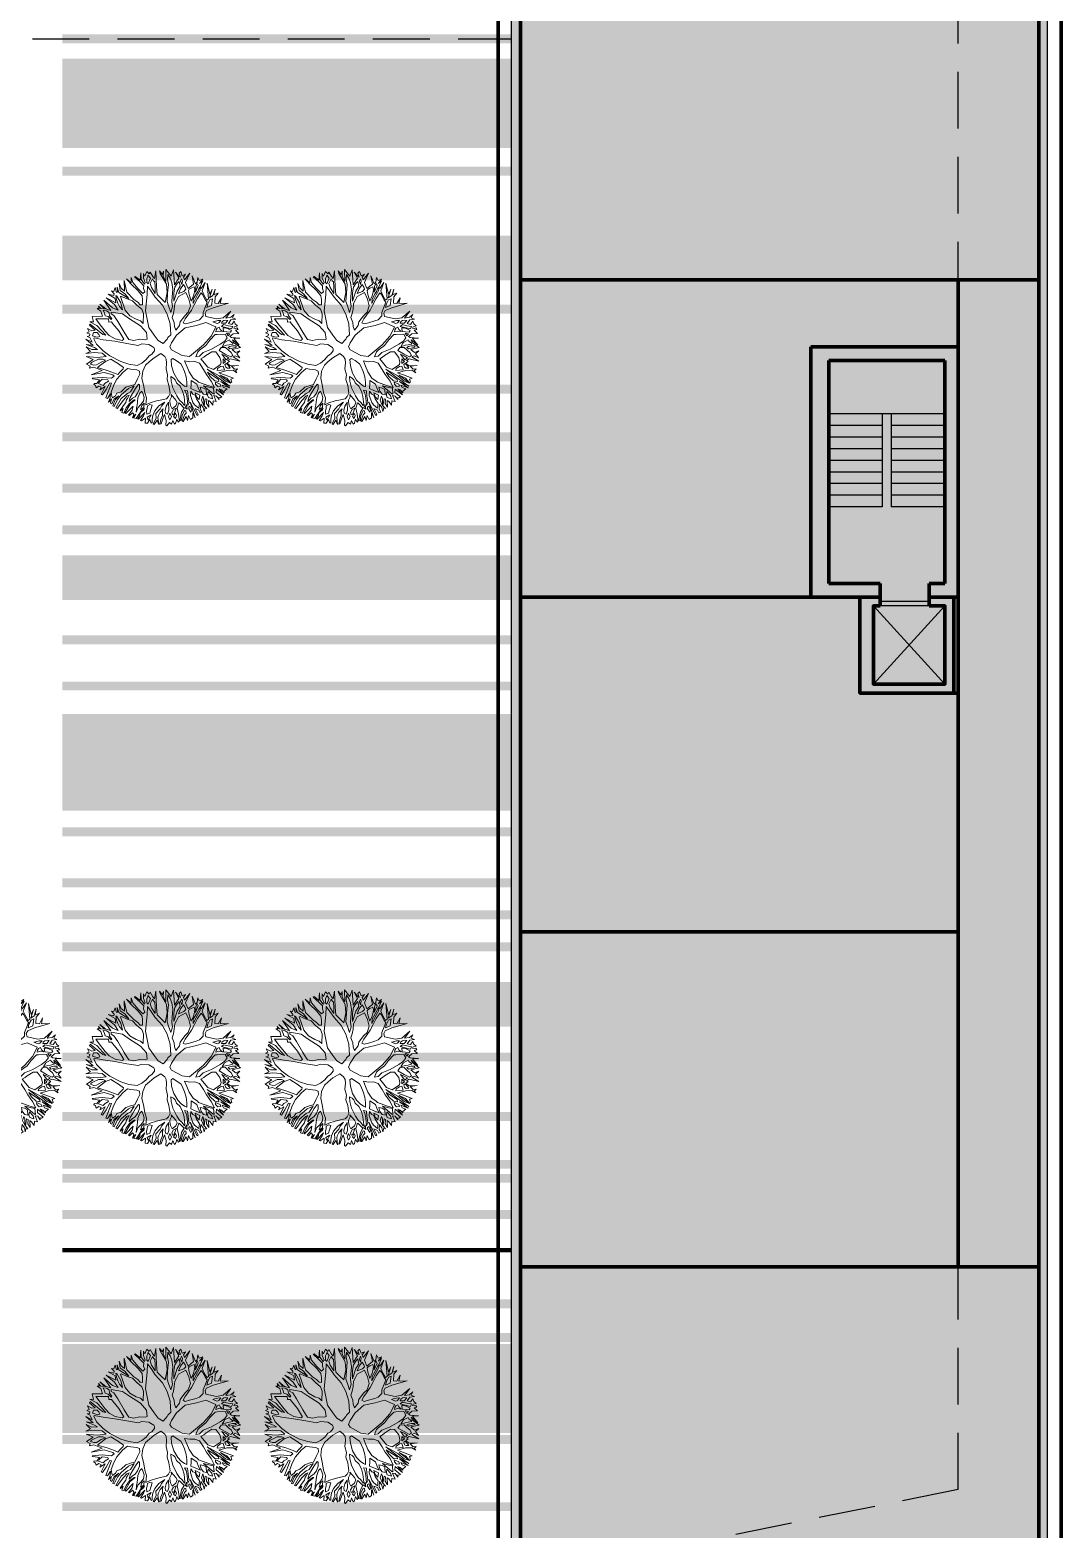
# Model space of a CAD drawing. Header units: metres. Extents: x -664657 to -643449, y -1076720 to -1062383.
# Drawn here: x -643524.71 to -643501.64, y -1071362.6 to -1071329.03 of the extents above; entities that cross this region are included whole.
import ezdxf

# ---------------------------------------------------------------- set-up
doc = ezdxf.new("R2010")
doc.units = ezdxf.units.M
doc.header["$LTSCALE"] = 0.1
doc.linetypes.add('DASHED', pattern=[19.05, 12.7, -6.35])
doc.layers.get('0').update_dxf_attribs({"color": 8, "lineweight": 9})
doc.layers.add('AA_THER_silná', color=1, linetype='Continuous', lineweight=70)
doc.layers.add('AA_THER_STAFAZ', color=252, linetype='Continuous', lineweight=0)
for name, color, linetype in [('AA_THER_slabá', 4, 'Continuous'), ('AA_THER_srafy', 52, 'Continuous'), ('AA_THER_ZELEŇ', 53, 'Continuous'), ('AA_THER_čárkovaná', 5, 'DASHED')]:
    doc.layers.add(name, color=color, linetype=linetype)

# ---------------------------------------------------------------- blocks, each defined once
blk = doc.blocks.new('A$C0C461CEA')
for p, q in [((-0.108, 0.579), (-0.136, 0.688)), ((-0.136, 0.688), (-0.031, 0.479)), ((-0.062, 0.681), (-0.084, 0.71)), ((-0.084, 0.71), (-0.025, 0.681)), ((0.086, 0.573), (-0.062, 0.681)), ((-0.025, 0.681), (-0.029, 0.73)), ((-0.029, 0.73), (-0.001, 0.656)), ((0.063, 0.606), (-0.009, 0.765)), ((-0.009, 0.765), (0.101, 0.706)), ((-0.001, 0.656), (0.063, 0.606)), ((0.049, 0.709), (0.1, 0.674)), ((0.071, 0.64), (0.049, 0.709)), ((0.101, 0.706), (0.094, 0.804)), ((0.094, 0.804), (0.195, 0.61)), ((0.1, 0.674), (0.148, 0.626)), ((0.214, 0.725), (0.134, 0.788)), ((0.134, 0.788), (0.212, 0.751)), ((0.191, 0.795), (0.205, 0.826)), ((0.231, 0.749), (0.191, 0.795)), ((0.195, 0.61), (0.214, 0.725)), ((0.205, 0.826), (0.247, 0.779)), ((0.212, 0.751), (0.231, 0.749)), ((0.226, 0.644), (0.236, 0.684)), ((0.236, 0.684), (0.278, 0.625)), ((0.247, 0.779), (0.283, 0.818)), ((0.256, 0.734), (0.28, 0.713)), ((0.257, 0.695), (0.256, 0.734)), ((0.272, 0.676), (0.257, 0.695)), ((0.291, 0.657), (0.272, 0.676)), ((0.283, 0.818), (0.273, 0.766)), ((0.273, 0.766), (0.303, 0.735)), ((0.28, 0.713), (0.29, 0.678)), ((0.29, 0.678), (0.291, 0.657)), ((0.298, 0.594), (0.316, 0.668)), ((0.303, 0.735), (0.335, 0.855)), ((0.316, 0.668), (0.354, 0.641)), ((0.335, 0.855), (0.332, 0.706)), ((0.332, 0.706), (0.398, 0.641)), ((0.448, 0.732), (0.381, 0.832)), ((0.381, 0.832), (0.473, 0.745)), ((0.398, 0.641), (0.448, 0.732)), ((0.438, 0.663), (0.419, 0.639)), ((0.471, 0.697), (0.438, 0.663)), ((0.483, 0.777), (0.463, 0.845)), ((0.463, 0.845), (0.503, 0.812)), ((0.482, 0.682), (0.471, 0.697)), ((0.473, 0.745), (0.483, 0.777)), ((0.492, 0.669), (0.482, 0.682)), ((0.49, 0.711), (0.491, 0.762)), ((0.505, 0.682), (0.49, 0.711)), ((0.491, 0.762), (0.519, 0.739)), ((0.503, 0.634), (0.492, 0.669)), ((0.503, 0.812), (0.541, 0.849)), ((0.518, 0.634), (0.505, 0.682)), ((0.519, 0.739), (0.518, 0.634)), ((0.541, 0.849), (0.523, 0.775)), ((0.523, 0.775), (0.552, 0.829)), ((0.539, 0.622), (0.547, 0.66)), ((0.544, 0.723), (0.568, 0.689)), ((0.547, 0.66), (0.544, 0.723)), ((0.552, 0.829), (0.55, 0.733)), ((0.55, 0.733), (0.572, 0.716)), ((0.568, 0.689), (0.562, 0.609)), ((0.572, 0.716), (0.592, 0.82)), ((0.6, 0.66), (0.581, 0.563)), ((0.592, 0.82), (0.599, 0.69)), ((0.599, 0.69), (0.656, 0.641)), ((0.629, 0.644), (0.6, 0.66)), ((0.732, 0.619), (0.623, 0.824)), ((0.623, 0.824), (0.721, 0.691)), ((0.721, 0.691), (0.725, 0.772)), ((0.725, 0.772), (0.739, 0.638)), ((0.739, 0.638), (0.773, 0.691)), ((0.773, 0.691), (0.762, 0.79)), ((0.762, 0.79), (0.78, 0.708)), ((0.78, 0.708), (0.782, 0.71)), ((0.782, 0.71), (0.826, 0.755)), ((0.826, 0.755), (0.807, 0.687)), ((0.807, 0.687), (0.84, 0.599)), ((1.024, 0.679), (0.847, 0.53)), ((0.888, 0.613), (0.897, 0.711)), ((0.897, 0.711), (0.915, 0.627)), ((0.915, 0.627), (1.024, 0.679)), ((-0.394, 0.388), (-0.424, 0.459)), ((-0.424, 0.459), (-0.372, 0.399)), ((-0.386, 0.487), (-0.377, 0.497)), ((-0.28, 0.452), (-0.386, 0.487)), ((-0.377, 0.497), (-0.291, 0.473)), ((-0.291, 0.473), (-0.326, 0.577)), ((-0.326, 0.577), (-0.279, 0.488)), ((-0.256, 0.522), (-0.284, 0.582)), ((-0.284, 0.582), (-0.25, 0.553)), ((-0.209, 0.421), (-0.28, 0.452)), ((-0.279, 0.488), (-0.209, 0.448)), ((-0.207, 0.472), (-0.256, 0.522)), ((-0.25, 0.553), (-0.251, 0.627)), ((-0.251, 0.627), (-0.205, 0.61)), ((-0.215, 0.587), (-0.164, 0.562)), ((-0.208, 0.57), (-0.215, 0.587)), ((-0.212, 0.536), (-0.208, 0.57)), ((-0.186, 0.48), (-0.212, 0.536)), ((-0.209, 0.448), (-0.207, 0.472)), ((-0.205, 0.61), (-0.205, 0.641)), ((-0.205, 0.641), (-0.143, 0.596)), ((-0.163, 0.47), (-0.186, 0.48)), ((-0.164, 0.562), (-0.163, 0.47)), ((-0.143, 0.596), (-0.108, 0.579)), ((-0.134, 0.562), (-0.138, 0.487)), ((-0.138, 0.487), (-0.095, 0.443)), ((-0.111, 0.544), (-0.134, 0.562)), ((-0.084, 0.536), (-0.111, 0.544)), ((-0.095, 0.443), (-0.013, 0.385)), ((-0.05, 0.471), (-0.084, 0.536)), ((-0.013, 0.385), (-0.05, 0.471)), ((-0.031, 0.479), (0.019, 0.379)), ((0.115, 0.58), (0.071, 0.64)), ((0.141, 0.467), (0.086, 0.573)), ((0.154, 0.458), (0.115, 0.58)), ((0.175, 0.322), (0.141, 0.467)), ((0.148, 0.626), (0.198, 0.54)), ((0.193, 0.345), (0.154, 0.458)), ((0.198, 0.54), (0.234, 0.438)), ((0.212, 0.581), (0.226, 0.644)), ((0.236, 0.499), (0.212, 0.581)), ((0.234, 0.438), (0.258, 0.367)), ((0.281, 0.388), (0.236, 0.499)), ((0.278, 0.625), (0.267, 0.543)), ((0.267, 0.543), (0.281, 0.388)), ((0.299, 0.519), (0.298, 0.594)), ((0.359, 0.578), (0.299, 0.519)), ((0.318, 0.477), (0.314, 0.414)), ((0.392, 0.572), (0.318, 0.477)), ((0.354, 0.641), (0.373, 0.618)), ((0.373, 0.618), (0.359, 0.578)), ((0.469, 0.501), (0.392, 0.572)), ((0.419, 0.639), (0.417, 0.618)), ((0.417, 0.618), (0.449, 0.568)), ((0.449, 0.568), (0.492, 0.518)), ((0.532, 0.422), (0.469, 0.501)), ((0.492, 0.518), (0.511, 0.491)), ((0.512, 0.575), (0.503, 0.634)), ((0.511, 0.491), (0.512, 0.575)), ((0.53, 0.531), (0.539, 0.622)), ((0.551, 0.471), (0.53, 0.531)), ((0.562, 0.609), (0.551, 0.471)), ((0.574, 0.456), (0.571, 0.374)), ((0.581, 0.563), (0.574, 0.456)), ((0.699, 0.587), (0.629, 0.644)), ((0.656, 0.641), (0.716, 0.594)), ((0.735, 0.569), (0.699, 0.587)), ((0.716, 0.594), (0.732, 0.619)), ((0.736, 0.502), (0.735, 0.569)), ((0.738, 0.409), (0.736, 0.502)), ((0.756, 0.617), (0.75, 0.55)), ((0.75, 0.55), (0.759, 0.494)), ((0.785, 0.647), (0.756, 0.617)), ((0.759, 0.494), (0.811, 0.549)), ((0.772, 0.454), (0.768, 0.41)), ((0.847, 0.53), (0.772, 0.454)), ((0.811, 0.549), (0.785, 0.647)), ((0.84, 0.599), (0.888, 0.613)), ((0.955, 0.401), (1.039, 0.454)), ((1.039, 0.454), (1.103, 0.589)), ((1.085, 0.438), (1.06, 0.421)), ((1.103, 0.589), (1.074, 0.465)), ((1.074, 0.465), (1.137, 0.506)), ((1.117, 0.447), (1.085, 0.438)), ((1.102, 0.394), (1.117, 0.447)), ((1.137, 0.506), (1.166, 0.562)), ((1.154, 0.472), (1.142, 0.409)), ((1.213, 0.508), (1.154, 0.472)), ((1.166, 0.562), (1.164, 0.508)), ((1.164, 0.508), (1.213, 0.508)), ((1.193, 0.416), (1.206, 0.47)), ((1.206, 0.47), (1.232, 0.441)), ((1.232, 0.441), (1.276, 0.429)), ((-0.577, 0.172), (-0.583, 0.229)), ((-0.583, 0.229), (-0.536, 0.174)), ((-0.526, 0.187), (-0.556, 0.247)), ((-0.556, 0.247), (-0.505, 0.187)), ((-0.495, 0.221), (-0.55, 0.309)), ((-0.55, 0.309), (-0.495, 0.256)), ((-0.436, 0.238), (-0.503, 0.376)), ((-0.503, 0.376), (-0.397, 0.235)), ((-0.495, 0.256), (-0.436, 0.238)), ((-0.415, 0.205), (-0.495, 0.221)), ((-0.394, 0.371), (-0.482, 0.412)), ((-0.482, 0.412), (-0.394, 0.388)), ((-0.397, 0.235), (-0.263, 0.181)), ((-0.256, 0.32), (-0.394, 0.371)), ((-0.372, 0.399), (-0.265, 0.347)), ((-0.265, 0.347), (-0.176, 0.312)), ((-0.174, 0.275), (-0.256, 0.32)), ((-0.194, 0.381), (-0.209, 0.421)), ((-0.162, 0.346), (-0.194, 0.381)), ((-0.176, 0.312), (-0.162, 0.346)), ((-0.142, 0.224), (-0.174, 0.275)), ((-0.157, 0.436), (-0.114, 0.321)), ((-0.081, 0.391), (-0.157, 0.436)), ((-0.114, 0.159), (-0.142, 0.224)), ((-0.114, 0.321), (-0.04, 0.095)), ((0.012, 0.333), (-0.081, 0.391)), ((0.154, 0.269), (0.012, 0.333)), ((0.019, 0.379), (0.096, 0.349)), ((0.096, 0.349), (0.175, 0.322)), ((0.266, 0.178), (0.154, 0.269)), ((0.24, 0.295), (0.193, 0.345)), ((0.308, 0.222), (0.24, 0.295)), ((0.258, 0.367), (0.296, 0.309)), ((0.296, 0.309), (0.308, 0.222)), ((0.314, 0.414), (0.309, 0.363)), ((0.309, 0.363), (0.334, 0.286)), ((0.334, 0.286), (0.348, 0.221)), ((0.348, 0.221), (0.354, 0.16)), ((0.485, 0.148), (0.513, 0.258)), ((0.513, 0.258), (0.54, 0.324)), ((0.54, 0.324), (0.532, 0.422)), ((0.551, 0.283), (0.534, 0.218)), ((0.571, 0.374), (0.551, 0.283)), ((0.619, 0.192), (0.694, 0.255)), ((0.694, 0.255), (0.731, 0.289)), ((0.834, 0.289), (0.726, 0.197)), ((0.731, 0.289), (0.76, 0.363)), ((0.76, 0.363), (0.738, 0.409)), ((0.768, 0.41), (0.8, 0.37)), ((0.8, 0.37), (0.955, 0.401)), ((0.992, 0.29), (0.834, 0.289)), ((0.943, 0.354), (0.922, 0.336)), ((0.922, 0.336), (0.992, 0.342)), ((0.983, 0.384), (0.943, 0.354)), ((1.022, 0.404), (0.983, 0.384)), ((0.985, 0.138), (0.99, 0.219)), ((0.99, 0.219), (0.992, 0.29)), ((0.992, 0.342), (1.008, 0.359)), ((1.008, 0.359), (1.022, 0.404)), ((1.019, 0.28), (1.014, 0.25)), ((1.014, 0.25), (1.022, 0.223)), ((1.04, 0.305), (1.019, 0.28)), ((1.022, 0.223), (1.057, 0.251)), ((1.065, 0.28), (1.04, 0.305)), ((1.06, 0.421), (1.046, 0.396)), ((1.046, 0.396), (1.046, 0.37)), ((1.046, 0.37), (1.102, 0.394)), ((1.161, 0.247), (1.054, 0.196)), ((1.057, 0.251), (1.11, 0.266)), ((1.084, 0.364), (1.065, 0.329)), ((1.065, 0.329), (1.216, 0.353)), ((1.11, 0.266), (1.065, 0.28)), ((1.151, 0.377), (1.084, 0.364)), ((1.115, 0.327), (1.094, 0.318)), ((1.094, 0.318), (1.123, 0.272)), ((1.157, 0.334), (1.115, 0.327)), ((1.123, 0.272), (1.221, 0.303)), ((1.142, 0.409), (1.193, 0.416)), ((1.216, 0.393), (1.151, 0.377)), ((1.223, 0.332), (1.157, 0.334)), ((1.207, 0.21), (1.161, 0.247)), ((1.221, 0.277), (1.173, 0.268)), ((1.173, 0.268), (1.209, 0.239)), ((1.209, 0.239), (1.221, 0.277)), ((1.216, 0.353), (1.216, 0.393)), ((1.221, 0.303), (1.223, 0.332)), ((1.265, 0.299), (1.236, 0.242)), ((1.236, 0.242), (1.263, 0.236)), ((1.276, 0.429), (1.239, 0.399)), ((1.239, 0.399), (1.239, 0.378)), ((1.239, 0.378), (1.266, 0.383)), ((1.263, 0.236), (1.379, 0.275)), ((1.336, 0.335), (1.265, 0.299)), ((1.266, 0.383), (1.281, 0.398)), ((1.308, 0.383), (1.275, 0.358)), ((1.275, 0.358), (1.336, 0.335)), ((1.281, 0.398), (1.308, 0.383)), ((1.379, 0.275), (1.301, 0.236)), ((1.301, 0.236), (1.411, 0.18)), ((-0.493, -0.002), (-0.644, 0.041)), ((-0.644, 0.041), (-0.485, 0.03)), ((-0.635, 0.101), (-0.551, 0.117)), ((-0.519, 0.086), (-0.635, 0.101)), ((-0.612, 0.165), (-0.577, 0.172)), ((-0.557, 0.142), (-0.612, 0.165)), ((-0.551, 0.117), (-0.557, 0.142)), ((-0.536, 0.174), (-0.526, 0.187)), ((-0.509, 0.126), (-0.526, 0.126)), ((-0.526, 0.126), (-0.492, 0.08)), ((-0.485, 0.03), (-0.519, 0.086)), ((-0.416, 0.057), (-0.509, 0.126)), ((-0.505, 0.187), (-0.335, 0.163)), ((-0.492, 0.08), (-0.453, 0.038)), ((-0.444, 0.15), (-0.46, 0.141)), ((-0.46, 0.141), (-0.318, -0.013)), ((-0.453, 0.038), (-0.411, 0.003)), ((-0.353, 0.149), (-0.444, 0.15)), ((-0.354, -0.026), (-0.416, 0.057)), ((-0.335, 0.163), (-0.415, 0.205)), ((-0.411, 0.003), (-0.354, -0.026)), ((-0.273, 0.155), (-0.353, 0.149)), ((-0.191, 0.121), (-0.273, 0.155)), ((-0.263, 0.181), (-0.194, 0.167)), ((-0.194, 0.167), (-0.145, 0.146)), ((-0.099, 0.096), (-0.191, 0.121)), ((-0.145, 0.146), (-0.114, 0.159)), ((-0.05, 0.048), (-0.099, 0.096)), ((0, -0.086), (-0.05, 0.048)), ((-0.04, 0.095), (0.101, -0.11)), ((0.364, 0.065), (0.266, 0.178)), ((0.354, 0.16), (0.409, 0.103)), ((0.435, -0.079), (0.364, 0.065)), ((0.409, 0.103), (0.439, 0.053)), ((0.439, 0.053), (0.476, 0.01)), ((0.476, 0.01), (0.498, 0.096)), ((0.498, 0.096), (0.485, 0.148)), ((0.588, 0.099), (0.514, -0.053)), ((0.534, 0.218), (0.533, 0.155)), ((0.533, 0.155), (0.567, 0.153)), ((0.567, 0.153), (0.619, 0.192)), ((0.726, 0.197), (0.588, 0.099)), ((0.934, -0.024), (0.985, 0.138)), ((0.99, 0.078), (0.966, -0.017)), ((1.029, 0.181), (0.99, 0.078)), ((1.054, 0.196), (1.029, 0.181)), ((1.064, -0.035), (1.15, 0.081)), ((1.15, 0.081), (1.193, 0.151)), ((1.184, 0.044), (1.176, -0.007)), ((1.242, 0.072), (1.184, 0.044)), ((1.201, 0.118), (1.192, 0.06)), ((1.192, 0.06), (1.242, 0.105)), ((1.193, 0.151), (1.207, 0.21)), ((1.249, 0.194), (1.201, 0.132)), ((1.201, 0.132), (1.201, 0.118)), ((1.242, 0.105), (1.277, 0.128)), ((1.297, 0.051), (1.242, 0.072)), ((1.268, 0.179), (1.249, 0.194)), ((1.314, 0.169), (1.268, 0.179)), ((1.294, 0.108), (1.276, 0.086)), ((1.276, 0.086), (1.305, 0.077)), ((1.277, 0.128), (1.319, 0.158)), ((1.411, 0.18), (1.289, 0.213)), ((1.289, 0.213), (1.317, 0.184)), ((1.327, 0.131), (1.294, 0.108)), ((1.347, 0.037), (1.297, 0.051)), ((1.305, 0.077), (1.384, 0.138)), ((1.319, 0.158), (1.314, 0.169)), ((1.317, 0.184), (1.443, 0.155)), ((1.367, 0.149), (1.327, 0.131)), ((1.443, 0.155), (1.34, 0.081)), ((1.34, 0.081), (1.406, 0.061)), ((1.386, 0.006), (1.347, 0.037)), ((1.384, 0.138), (1.367, 0.149)), ((1.367, -0.026), (1.386, 0.006)), ((1.421, 0.016), (1.398, -0.011)), ((1.406, 0.061), (1.454, 0.109)), ((1.495, 0.013), (1.421, 0.016)), ((1.454, 0.109), (1.431, 0.05)), ((1.431, 0.05), (1.495, 0.013)), ((-0.701, -0.157), (-0.672, -0.144)), ((-0.634, -0.167), (-0.701, -0.157)), ((-0.672, -0.144), (-0.697, -0.115)), ((-0.697, -0.115), (-0.649, -0.134)), ((-0.599, -0.118), (-0.687, -0.081)), ((-0.687, -0.081), (-0.582, -0.108)), ((-0.508, -0.101), (-0.659, -0.004)), ((-0.659, -0.004), (-0.5, -0.057)), ((-0.649, -0.134), (-0.599, -0.118)), ((-0.583, -0.227), (-0.634, -0.167)), ((-0.561, -0.129), (-0.611, -0.142)), ((-0.611, -0.142), (-0.575, -0.175)), ((-0.582, -0.108), (-0.544, -0.105)), ((-0.575, -0.175), (-0.552, -0.204)), ((-0.519, -0.137), (-0.561, -0.129)), ((-0.552, -0.204), (-0.506, -0.197)), ((-0.544, -0.105), (-0.508, -0.101)), ((-0.491, -0.179), (-0.519, -0.137)), ((-0.506, -0.197), (-0.448, -0.22)), ((-0.5, -0.057), (-0.412, -0.054)), ((-0.412, -0.054), (-0.493, -0.002)), ((-0.33, -0.078), (-0.491, -0.12)), ((-0.491, -0.12), (-0.481, -0.145)), ((-0.444, -0.203), (-0.491, -0.179)), ((-0.481, -0.145), (-0.435, -0.149)), ((-0.448, -0.22), (-0.444, -0.203)), ((-0.435, -0.149), (-0.35, -0.207)), ((-0.35, -0.207), (-0.2, -0.314)), ((-0.208, -0.104), (-0.33, -0.078)), ((-0.318, -0.013), (-0.221, -0.06)), ((-0.221, -0.06), (-0.118, -0.072)), ((-0.023, -0.134), (-0.208, -0.104)), ((-0.118, -0.072), (-0.051, -0.067)), ((-0.051, -0.067), (0, -0.086)), ((0.101, -0.19), (-0.023, -0.134)), ((0.101, -0.11), (0.215, -0.18)), ((0.147, -0.271), (0.101, -0.19)), ((0.215, -0.18), (0.302, -0.23)), ((0.386, -0.241), (0.412, -0.157)), ((0.412, -0.132), (0.435, -0.079)), ((0.412, -0.157), (0.412, -0.132)), ((0.514, -0.053), (0.492, -0.182)), ((0.492, -0.182), (0.493, -0.246)), ((0.814, -0.262), (0.864, -0.159)), ((0.864, -0.159), (0.934, -0.024)), ((0.908, -0.119), (0.897, -0.15)), ((0.897, -0.15), (0.901, -0.228)), ((0.901, -0.228), (0.946, -0.198)), ((0.966, -0.017), (0.908, -0.119)), ((0.946, -0.198), (0.973, -0.127)), ((0.973, -0.127), (1.064, -0.035)), ((1.009, -0.187), (0.98, -0.225)), ((1.026, -0.151), (1.009, -0.187)), ((1.084, -0.067), (1.026, -0.151)), ((1.138, -0.047), (1.084, -0.067)), ((1.225, -0.095), (1.138, -0.047)), ((1.176, -0.007), (1.277, -0.02)), ((1.208, -0.294), (1.276, -0.187)), ((1.271, -0.153), (1.225, -0.095)), ((1.231, -0.04), (1.321, -0.091)), ((1.289, -0.041), (1.231, -0.04)), ((1.287, -0.212), (1.256, -0.26)), ((1.276, -0.187), (1.271, -0.153)), ((1.277, -0.02), (1.367, -0.026)), ((1.324, -0.116), (1.277, -0.096)), ((1.277, -0.096), (1.303, -0.157)), ((1.318, -0.192), (1.287, -0.212)), ((1.346, -0.047), (1.289, -0.041)), ((1.303, -0.157), (1.324, -0.116)), ((1.356, -0.236), (1.318, -0.192)), ((1.321, -0.091), (1.346, -0.047)), ((1.347, -0.14), (1.333, -0.161)), ((1.333, -0.161), (1.36, -0.194)), ((1.374, -0.053), (1.346, -0.093)), ((1.346, -0.093), (1.374, -0.091)), ((1.368, -0.148), (1.347, -0.14)), ((1.374, -0.091), (1.353, -0.129)), ((1.353, -0.129), (1.41, -0.147)), ((1.36, -0.194), (1.389, -0.194)), ((1.4, -0.166), (1.368, -0.148)), ((1.514, -0.029), (1.374, -0.053)), ((1.389, -0.194), (1.421, -0.179)), ((1.476, -0.191), (1.394, -0.229)), ((1.398, -0.011), (1.514, -0.029)), ((1.421, -0.179), (1.4, -0.166)), ((1.41, -0.147), (1.519, -0.094)), ((1.519, -0.094), (1.431, -0.145)), ((1.431, -0.145), (1.486, -0.17)), ((1.541, -0.201), (1.476, -0.191)), ((1.486, -0.17), (1.527, -0.148)), ((1.527, -0.148), (1.511, -0.184)), ((1.511, -0.184), (1.541, -0.201)), ((-0.722, -0.374), (-0.67, -0.354)), ((-0.605, -0.381), (-0.722, -0.374)), ((-0.721, -0.288), (-0.583, -0.227)), ((-0.67, -0.354), (-0.721, -0.288)), ((-0.705, -0.422), (-0.705, -0.403)), ((-0.705, -0.403), (-0.475, -0.468)), ((-0.602, -0.457), (-0.705, -0.422)), ((-0.49, -0.229), (-0.658, -0.302)), ((-0.658, -0.302), (-0.588, -0.343)), ((-0.429, -0.459), (-0.605, -0.381)), ((-0.588, -0.343), (-0.459, -0.411)), ((-0.465, -0.267), (-0.49, -0.229)), ((-0.431, -0.251), (-0.465, -0.267)), ((-0.459, -0.411), (-0.383, -0.446)), ((-0.402, -0.266), (-0.431, -0.251)), ((-0.281, -0.328), (-0.402, -0.266)), ((-0.284, -0.456), (-0.182, -0.436)), ((-0.167, -0.411), (-0.281, -0.328)), ((-0.2, -0.314), (-0.141, -0.358)), ((-0.182, -0.436), (-0.167, -0.411)), ((-0.141, -0.358), (-0.098, -0.387)), ((0.06, -0.41), (-0.099, -0.448)), ((-0.098, -0.387), (-0.025, -0.371)), ((-0.025, -0.371), (0.046, -0.318)), ((0.046, -0.318), (0.128, -0.29)), ((0.101, -0.37), (0.06, -0.41)), ((0.202, -0.337), (0.101, -0.37)), ((0.128, -0.29), (0.147, -0.271)), ((0.284, -0.347), (0.202, -0.337)), ((0.301, -0.364), (0.284, -0.347)), ((0.295, -0.448), (0.313, -0.389)), ((0.313, -0.389), (0.301, -0.364)), ((0.302, -0.23), (0.386, -0.241)), ((0.414, -0.386), (0.348, -0.481)), ((0.482, -0.404), (0.414, -0.386)), ((0.518, -0.429), (0.482, -0.404)), ((0.493, -0.246), (0.533, -0.274)), ((0.544, -0.477), (0.518, -0.429)), ((0.533, -0.274), (0.71, -0.29)), ((0.601, -0.382), (0.587, -0.408)), ((0.587, -0.408), (0.628, -0.487)), ((0.66, -0.39), (0.601, -0.382)), ((0.74, -0.406), (0.66, -0.39)), ((0.71, -0.29), (0.814, -0.262)), ((0.768, -0.431), (0.74, -0.406)), ((0.831, -0.489), (0.768, -0.431)), ((0.773, -0.347), (0.846, -0.329)), ((0.833, -0.407), (0.773, -0.347)), ((0.896, -0.469), (0.833, -0.407)), ((0.846, -0.329), (0.914, -0.295)), ((0.914, -0.295), (0.987, -0.292)), ((0.98, -0.225), (1.12, -0.297)), ((0.987, -0.292), (1.076, -0.35)), ((1.076, -0.35), (1.146, -0.402)), ((1.12, -0.297), (1.208, -0.294)), ((1.322, -0.346), (1.122, -0.328)), ((1.122, -0.328), (1.314, -0.377)), ((1.146, -0.366), (1.331, -0.398)), ((1.205, -0.406), (1.146, -0.366)), ((1.146, -0.402), (1.247, -0.462)), ((1.293, -0.438), (1.205, -0.406)), ((1.256, -0.26), (1.262, -0.288)), ((1.262, -0.288), (1.356, -0.236)), ((1.35, -0.423), (1.293, -0.438)), ((1.394, -0.229), (1.298, -0.308)), ((1.298, -0.308), (1.389, -0.301)), ((1.314, -0.377), (1.526, -0.421)), ((1.436, -0.382), (1.322, -0.346)), ((1.331, -0.398), (1.35, -0.423)), ((1.439, -0.334), (1.334, -0.329)), ((1.334, -0.329), (1.521, -0.375)), ((1.526, -0.421), (1.375, -0.412)), ((1.375, -0.412), (1.53, -0.449)), ((1.389, -0.301), (1.527, -0.295)), ((1.521, -0.375), (1.436, -0.382)), ((1.513, -0.369), (1.439, -0.334)), ((1.527, -0.295), (1.496, -0.321)), ((1.496, -0.321), (1.528, -0.358)), ((1.528, -0.358), (1.513, -0.369)), ((-0.671, -0.512), (-0.715, -0.477)), ((-0.715, -0.477), (-0.643, -0.483)), ((-0.697, -0.539), (-0.671, -0.512)), ((-0.651, -0.541), (-0.697, -0.539)), ((-0.537, -0.67), (-0.676, -0.63)), ((-0.676, -0.63), (-0.569, -0.633)), ((-0.67, -0.585), (-0.643, -0.564)), ((-0.628, -0.583), (-0.67, -0.585)), ((-0.643, -0.564), (-0.651, -0.541)), ((-0.643, -0.483), (-0.602, -0.457)), ((-0.569, -0.633), (-0.628, -0.583)), ((-0.562, -0.478), (-0.608, -0.497)), ((-0.608, -0.497), (-0.603, -0.545)), ((-0.603, -0.545), (-0.555, -0.54)), ((-0.569, -0.566), (-0.571, -0.578)), ((-0.571, -0.578), (-0.503, -0.638)), ((-0.439, -0.537), (-0.569, -0.566)), ((-0.528, -0.49), (-0.562, -0.478)), ((-0.555, -0.54), (-0.523, -0.534)), ((-0.5, -0.512), (-0.528, -0.49)), ((-0.523, -0.534), (-0.5, -0.512)), ((-0.503, -0.638), (-0.373, -0.687)), ((-0.475, -0.468), (-0.429, -0.459)), ((-0.274, -0.489), (-0.439, -0.537)), ((-0.383, -0.446), (-0.284, -0.456)), ((-0.099, -0.448), (-0.274, -0.489)), ((0.165, -0.682), (0.215, -0.623)), ((0.215, -0.623), (0.252, -0.551)), ((0.252, -0.551), (0.271, -0.484)), ((0.271, -0.484), (0.295, -0.448)), ((0.276, -0.629), (0.273, -0.73)), ((0.309, -0.559), (0.276, -0.629)), ((0.348, -0.481), (0.309, -0.559)), ((0.574, -0.561), (0.544, -0.477)), ((0.627, -0.632), (0.574, -0.561)), ((0.648, -0.697), (0.627, -0.632)), ((0.628, -0.487), (0.7, -0.576)), ((0.68, -0.635), (0.71, -0.698)), ((0.723, -0.641), (0.68, -0.635)), ((0.7, -0.576), (0.793, -0.643)), ((0.755, -0.654), (0.723, -0.641)), ((0.793, -0.687), (0.755, -0.654)), ((0.793, -0.643), (0.86, -0.669)), ((0.885, -0.552), (0.831, -0.489)), ((0.927, -0.618), (0.885, -0.552)), ((0.987, -0.527), (0.896, -0.469)), ((0.953, -0.683), (0.927, -0.618)), ((0.973, -0.572), (1.072, -0.589)), ((0.997, -0.622), (0.973, -0.572)), ((1.063, -0.541), (0.987, -0.527)), ((1.018, -0.681), (0.997, -0.622)), ((1.084, -0.55), (1.063, -0.541)), ((1.072, -0.589), (1.119, -0.642)), ((1.24, -0.542), (1.084, -0.55)), ((1.119, -0.642), (1.171, -0.679)), ((1.135, -0.61), (1.181, -0.601)), ((1.169, -0.658), (1.135, -0.61)), ((1.271, -0.556), (1.173, -0.572)), ((1.173, -0.572), (1.345, -0.623)), ((1.181, -0.601), (1.228, -0.603)), ((1.228, -0.603), (1.262, -0.674)), ((1.328, -0.531), (1.24, -0.542)), ((1.247, -0.462), (1.328, -0.531)), ((1.339, -0.652), (1.266, -0.621)), ((1.266, -0.621), (1.279, -0.67)), ((1.32, -0.545), (1.271, -0.556)), ((1.308, -0.455), (1.382, -0.454)), ((1.323, -0.478), (1.308, -0.455)), ((1.362, -0.62), (1.32, -0.545)), ((1.367, -0.498), (1.323, -0.478)), ((1.367, -0.69), (1.339, -0.652)), ((1.345, -0.623), (1.362, -0.62)), ((1.492, -0.575), (1.361, -0.539)), ((1.361, -0.539), (1.376, -0.585)), ((1.404, -0.631), (1.364, -0.641)), ((1.364, -0.641), (1.432, -0.706)), ((1.403, -0.475), (1.367, -0.498)), ((1.376, -0.585), (1.48, -0.613)), ((1.382, -0.454), (1.403, -0.475)), ((1.434, -0.521), (1.395, -0.521)), ((1.395, -0.521), (1.492, -0.575)), ((1.457, -0.664), (1.404, -0.631)), ((1.53, -0.449), (1.415, -0.452)), ((1.415, -0.452), (1.445, -0.477)), ((1.485, -0.543), (1.434, -0.521)), ((1.461, -0.634), (1.444, -0.636)), ((1.444, -0.636), (1.457, -0.664)), ((1.445, -0.477), (1.505, -0.474)), ((1.48, -0.613), (1.461, -0.634)), ((1.505, -0.474), (1.477, -0.522)), ((1.477, -0.522), (1.485, -0.543)), ((-0.639, -0.698), (-0.537, -0.67)), ((-0.507, -0.691), (-0.639, -0.698)), ((-0.54, -0.767), (-0.622, -0.732)), ((-0.622, -0.732), (-0.532, -0.735)), ((-0.483, -0.76), (-0.59, -0.822)), ((-0.59, -0.822), (-0.54, -0.767)), ((-0.568, -0.862), (-0.416, -0.81)), ((-0.457, -0.859), (-0.568, -0.862)), ((-0.532, -0.735), (-0.456, -0.699)), ((-0.519, -0.958), (-0.457, -0.859)), ((-0.456, -0.699), (-0.507, -0.691)), ((-0.374, -0.724), (-0.483, -0.76)), ((-0.388, -0.824), (-0.446, -0.892)), ((-0.416, -0.81), (-0.302, -0.746)), ((-0.329, -0.8), (-0.388, -0.824)), ((-0.381, -0.913), (-0.335, -0.847)), ((-0.302, -0.746), (-0.374, -0.724)), ((-0.373, -0.687), (-0.256, -0.714)), ((-0.335, -0.847), (-0.287, -0.798)), ((-0.287, -0.798), (-0.329, -0.8)), ((-0.283, -0.813), (-0.322, -0.887)), ((-0.221, -0.753), (-0.283, -0.813)), ((-0.256, -0.714), (-0.076, -0.727)), ((-0.092, -0.771), (-0.221, -0.753)), ((-0.004, -0.791), (-0.092, -0.771)), ((-0.076, -0.727), (0.048, -0.713)), ((-0.04, -0.918), (-0.024, -0.869)), ((0.014, -0.86), (-0.027, -0.987)), ((-0.024, -0.869), (-0.002, -0.812)), ((-0.002, -0.812), (-0.004, -0.791)), ((0.055, -0.78), (0.014, -0.86)), ((0.048, -0.713), (0.165, -0.682)), ((0.103, -0.771), (0.055, -0.78)), ((0.185, -0.745), (0.103, -0.771)), ((0.227, -0.745), (0.185, -0.745)), ((0.25, -0.786), (0.227, -0.745)), ((0.243, -0.953), (0.249, -0.862)), ((0.249, -0.862), (0.25, -0.786)), ((0.273, -0.73), (0.303, -0.824)), ((0.303, -0.824), (0.376, -0.924)), ((0.706, -0.765), (0.648, -0.697)), ((0.766, -0.864), (0.706, -0.765)), ((0.71, -0.698), (0.771, -0.775)), ((0.766, -0.918), (0.766, -0.864)), ((0.771, -0.775), (0.873, -0.86)), ((0.789, -0.874), (0.884, -0.921)), ((0.804, -0.903), (0.789, -0.874)), ((0.861, -0.713), (0.793, -0.687)), ((0.86, -0.669), (0.919, -0.683)), ((0.923, -0.765), (0.861, -0.713)), ((0.873, -0.86), (0.932, -0.9)), ((0.919, -0.683), (0.953, -0.683)), ((0.975, -0.826), (0.923, -0.765)), ((0.943, -0.738), (0.987, -0.729)), ((0.979, -0.769), (0.943, -0.738)), ((1.031, -0.928), (0.975, -0.826)), ((1.005, -0.804), (0.979, -0.769)), ((0.987, -0.729), (1.026, -0.796)), ((1.045, -0.869), (1.005, -0.804)), ((1.087, -0.68), (1.018, -0.681)), ((1.026, -0.796), (1.051, -0.84)), ((1.033, -0.716), (1.053, -0.774)), ((1.078, -0.743), (1.033, -0.716)), ((1.075, -0.925), (1.045, -0.869)), ((1.051, -0.84), (1.075, -0.882)), ((1.053, -0.774), (1.127, -0.856)), ((1.111, -0.744), (1.078, -0.743)), ((1.259, -1.006), (1.085, -0.865)), ((1.085, -0.865), (1.242, -1.046)), ((1.171, -0.679), (1.087, -0.68)), ((1.099, -0.713), (1.174, -0.717)), ((1.139, -0.759), (1.099, -0.713)), ((1.151, -0.786), (1.111, -0.744)), ((1.127, -0.856), (1.163, -0.878)), ((1.193, -0.78), (1.139, -0.759)), ((1.217, -0.83), (1.151, -0.786)), ((1.218, -0.683), (1.169, -0.658)), ((1.174, -0.717), (1.193, -0.78)), ((1.239, -0.897), (1.217, -0.83)), ((1.262, -0.674), (1.218, -0.683)), ((1.22, -0.716), (1.225, -0.775)), ((1.246, -0.741), (1.22, -0.716)), ((1.225, -0.775), (1.289, -0.835)), ((1.293, -0.863), (1.24, -0.831)), ((1.24, -0.831), (1.264, -0.903)), ((1.269, -0.792), (1.246, -0.741)), ((1.292, -0.73), (1.269, -0.733)), ((1.269, -0.733), (1.293, -0.833)), ((1.289, -0.835), (1.269, -0.792)), ((1.279, -0.67), (1.304, -0.696)), ((1.314, -0.791), (1.292, -0.73)), ((1.293, -0.833), (1.345, -0.856)), ((1.327, -0.913), (1.293, -0.863)), ((1.304, -0.696), (1.367, -0.69)), ((1.366, -0.826), (1.314, -0.791)), ((1.345, -0.856), (1.318, -0.856)), ((1.318, -0.856), (1.327, -0.913)), ((1.351, -0.74), (1.321, -0.736)), ((1.321, -0.736), (1.366, -0.826)), ((1.406, -0.775), (1.351, -0.74)), ((1.432, -0.706), (1.386, -0.715)), ((1.386, -0.715), (1.406, -0.775)), ((-0.458, -0.964), (-0.519, -0.958)), ((-0.463, -0.909), (-0.469, -0.936)), ((-0.469, -0.936), (-0.415, -0.93)), ((-0.446, -0.892), (-0.463, -0.909)), ((-0.456, -0.999), (-0.458, -0.964)), ((-0.402, -0.959), (-0.456, -0.999)), ((-0.415, -0.93), (-0.381, -0.913)), ((-0.275, -0.955), (-0.402, -0.959)), ((-0.396, -1.075), (-0.275, -0.955)), ((-0.237, -0.968), (-0.396, -1.075)), ((-0.36, -1.114), (-0.235, -1.047)), ((-0.322, -0.887), (-0.355, -0.942)), ((-0.355, -0.942), (-0.206, -0.924)), ((-0.222, -1.071), (-0.242, -1.119)), ((-0.105, -0.95), (-0.237, -0.968)), ((-0.235, -1.047), (-0.102, -1.004)), ((-0.142, -1.045), (-0.222, -1.071)), ((-0.206, -0.924), (-0.095, -0.918)), ((-0.16, -1.106), (-0.125, -1.059)), ((-0.125, -1.059), (-0.142, -1.045)), ((-0.098, -1.074), (-0.109, -1.185)), ((-0.078, -0.962), (-0.105, -0.95)), ((-0.102, -1.004), (-0.078, -0.962)), ((-0.075, -1.069), (-0.098, -1.074)), ((-0.095, -0.918), (-0.04, -0.918)), ((-0.066, -1.3), (-0.075, -1.069)), ((-0.027, -0.987), (-0.034, -1.08)), ((-0.034, -1.08), (-0.027, -1.189)), ((0.102, -1.129), (0.142, -1.04)), ((0.184, -1.043), (0.122, -1.171)), ((0.142, -1.04), (0.206, -0.982)), ((0.246, -0.974), (0.184, -1.043)), ((0.197, -1.113), (0.23, -1.077)), ((0.206, -0.982), (0.243, -0.953)), ((0.23, -1.077), (0.246, -0.974)), ((0.264, -1.085), (0.258, -1.15)), ((0.277, -0.999), (0.264, -1.085)), ((0.292, -0.925), (0.277, -0.999)), ((0.309, -0.927), (0.292, -0.925)), ((0.33, -0.981), (0.309, -0.927)), ((0.321, -1.112), (0.333, -1.053)), ((0.333, -1.053), (0.33, -0.981)), ((0.374, -0.999), (0.362, -1.036)), ((0.362, -1.036), (0.365, -1.114)), ((0.41, -1.033), (0.374, -0.999)), ((0.376, -0.924), (0.427, -1.003)), ((0.444, -1.071), (0.41, -1.033)), ((0.427, -1.003), (0.48, -1.062)), ((0.457, -1.127), (0.444, -1.071)), ((0.48, -1.062), (0.512, -1.16)), ((0.558, -1.109), (0.631, -1.046)), ((0.631, -1.046), (0.693, -0.999)), ((0.746, -1.013), (0.692, -1.098)), ((0.693, -0.999), (0.75, -0.958)), ((0.726, -1.085), (0.746, -1.013)), ((0.726, -1.131), (0.726, -1.085)), ((0.75, -0.958), (0.766, -0.918)), ((0.79, -1.059), (0.793, -1.031)), ((0.802, -1.122), (0.79, -1.059)), ((0.793, -1.031), (0.796, -0.994)), ((0.796, -0.994), (0.85, -1.098)), ((0.804, -0.956), (0.804, -0.903)), ((0.813, -0.977), (0.804, -0.956)), ((0.841, -1.024), (0.813, -0.977)), ((0.885, -1.058), (0.841, -1.024)), ((0.884, -0.921), (0.914, -0.946)), ((0.914, -0.998), (0.885, -1.058)), ((0.903, -1.11), (0.906, -1.064)), ((0.906, -1.064), (0.934, -1.03)), ((0.914, -0.946), (0.914, -0.998)), ((0.932, -0.9), (0.98, -0.916)), ((0.934, -1.03), (0.94, -1.076)), ((0.939, -0.942), (0.95, -1.023)), ((0.95, -0.942), (0.939, -0.942)), ((0.94, -1.076), (0.939, -1.127)), ((1.04, -0.98), (0.95, -0.942)), ((0.95, -1.023), (1.001, -1.095)), ((0.98, -0.916), (1.029, -0.945)), ((1.029, -0.945), (1.031, -0.928)), ((1.032, -1.052), (1.04, -0.98)), ((1.059, -1.178), (1.032, -1.052)), ((1.05, -0.921), (1.086, -0.98)), ((1.051, -0.97), (1.05, -0.921)), ((1.086, -0.98), (1.051, -0.97)), ((1.059, -1.012), (1.058, -1.092)), ((1.058, -1.092), (1.075, -1.163)), ((1.08, -1.009), (1.059, -1.012)), ((1.075, -0.882), (1.075, -0.925)), ((1.097, -1.037), (1.08, -1.009)), ((1.085, -1.069), (1.097, -1.037)), ((1.092, -1.167), (1.085, -1.069)), ((1.098, -0.94), (1.107, -0.921)), ((1.105, -0.963), (1.098, -0.94)), ((1.115, -1.083), (1.103, -1.165)), ((1.156, -0.996), (1.105, -0.963)), ((1.107, -0.921), (1.156, -0.965)), ((1.155, -1.127), (1.115, -1.083)), ((1.192, -1.097), (1.14, -1.053)), ((1.14, -1.053), (1.155, -1.127)), ((1.156, -0.965), (1.156, -0.996)), ((1.163, -0.878), (1.239, -0.897)), ((1.242, -1.046), (1.185, -0.992)), ((1.185, -0.992), (1.213, -1.063)), ((1.249, -0.922), (1.189, -0.924)), ((1.189, -0.924), (1.265, -0.987)), ((1.213, -1.063), (1.192, -1.097)), ((1.281, -0.953), (1.249, -0.922)), ((1.265, -0.987), (1.259, -1.006)), ((1.264, -0.903), (1.302, -0.93)), ((1.302, -0.93), (1.281, -0.953)), ((-0.351, -1.121), (-0.36, -1.114)), ((-0.255, -1.094), (-0.351, -1.121)), ((-0.305, -1.172), (-0.267, -1.159)), ((-0.305, -1.187), (-0.305, -1.172)), ((-0.273, -1.193), (-0.305, -1.187)), ((-0.254, -1.22), (-0.273, -1.193)), ((-0.267, -1.159), (-0.255, -1.094)), ((-0.227, -1.182), (-0.254, -1.22)), ((-0.242, -1.119), (-0.248, -1.151)), ((-0.248, -1.151), (-0.172, -1.146)), ((-0.189, -1.184), (-0.227, -1.182)), ((-0.141, -1.15), (-0.193, -1.224)), ((-0.193, -1.224), (-0.189, -1.184)), ((-0.172, -1.146), (-0.16, -1.106)), ((-0.146, -1.278), (-0.141, -1.15)), ((-0.125, -1.278), (-0.146, -1.278)), ((-0.109, -1.185), (-0.125, -1.278)), ((-0.041, -1.296), (-0.066, -1.3)), ((-0.029, -1.216), (-0.041, -1.296)), ((-0.006, -1.273), (-0.029, -1.216)), ((-0.027, -1.189), (0.003, -1.241)), ((-0.005, -1.34), (-0.006, -1.273)), ((0.016, -1.281), (-0.005, -1.34)), ((0.003, -1.241), (0.022, -1.26)), ((0.029, -1.341), (0.016, -1.281)), ((0.022, -1.26), (0.051, -1.215)), ((0.051, -1.215), (0.056, -1.171)), ((0.053, -1.265), (0.052, -1.345)), ((0.097, -1.194), (0.053, -1.265)), ((0.056, -1.171), (0.102, -1.129)), ((0.072, -1.268), (0.097, -1.194)), ((0.075, -1.366), (0.072, -1.268)), ((0.102, -1.252), (0.094, -1.366)), ((0.122, -1.171), (0.102, -1.252)), ((0.128, -1.374), (0.143, -1.221)), ((0.143, -1.221), (0.197, -1.113)), ((0.183, -1.225), (0.149, -1.374)), ((0.207, -1.153), (0.183, -1.225)), ((0.2, -1.386), (0.217, -1.3)), ((0.232, -1.127), (0.207, -1.153)), ((0.217, -1.3), (0.228, -1.245)), ((0.219, -1.203), (0.227, -1.18)), ((0.228, -1.245), (0.219, -1.203)), ((0.227, -1.18), (0.232, -1.127)), ((0.258, -1.15), (0.261, -1.188)), ((0.261, -1.188), (0.267, -1.213)), ((0.284, -1.234), (0.264, -1.316)), ((0.267, -1.213), (0.294, -1.15)), ((0.279, -1.392), (0.297, -1.24)), ((0.325, -1.162), (0.284, -1.234)), ((0.294, -1.15), (0.321, -1.112)), ((0.347, -1.25), (0.294, -1.391)), ((0.297, -1.24), (0.34, -1.156)), ((0.34, -1.156), (0.325, -1.162)), ((0.338, -1.397), (0.36, -1.309)), ((0.36, -1.309), (0.347, -1.25)), ((0.365, -1.114), (0.382, -1.166)), ((0.382, -1.166), (0.395, -1.216)), ((0.395, -1.216), (0.4, -1.254)), ((0.4, -1.254), (0.409, -1.275)), ((0.409, -1.275), (0.423, -1.315)), ((0.418, -1.245), (0.443, -1.184)), ((0.423, -1.315), (0.418, -1.245)), ((0.443, -1.184), (0.457, -1.127)), ((0.48, -1.148), (0.458, -1.192)), ((0.458, -1.192), (0.465, -1.255)), ((0.486, -1.253), (0.46, -1.398)), ((0.465, -1.255), (0.5, -1.209)), ((0.5, -1.209), (0.48, -1.148)), ((0.482, -1.299), (0.513, -1.24)), ((0.493, -1.337), (0.482, -1.299)), ((0.513, -1.215), (0.486, -1.253)), ((0.539, -1.269), (0.494, -1.396)), ((0.512, -1.16), (0.558, -1.109)), ((0.513, -1.24), (0.513, -1.215)), ((0.564, -1.133), (0.538, -1.164)), ((0.538, -1.164), (0.551, -1.2)), ((0.541, -1.319), (0.539, -1.269)), ((0.551, -1.2), (0.555, -1.234)), ((0.555, -1.234), (0.577, -1.28)), ((0.596, -1.13), (0.564, -1.133)), ((0.577, -1.28), (0.61, -1.247)), ((0.603, -1.193), (0.596, -1.13)), ((0.598, -1.319), (0.639, -1.264)), ((0.61, -1.247), (0.603, -1.193)), ((0.639, -1.264), (0.628, -1.352)), ((0.692, -1.098), (0.664, -1.19)), ((0.664, -1.19), (0.665, -1.262)), ((0.665, -1.262), (0.678, -1.314)), ((0.695, -1.217), (0.726, -1.131)), ((0.724, -1.278), (0.695, -1.217)), ((0.72, -1.371), (0.724, -1.278)), ((0.751, -1.301), (0.737, -1.372)), ((0.745, -1.173), (0.74, -1.228)), ((0.74, -1.228), (0.746, -1.259)), ((0.766, -1.11), (0.745, -1.173)), ((0.746, -1.259), (0.797, -1.349)), ((0.797, -1.349), (0.751, -1.301)), ((0.77, -1.152), (0.766, -1.11)), ((0.794, -1.206), (0.77, -1.152)), ((0.797, -1.267), (0.794, -1.206)), ((0.81, -1.334), (0.797, -1.267)), ((0.821, -1.155), (0.802, -1.122)), ((0.873, -1.249), (0.817, -1.181)), ((0.817, -1.181), (0.817, -1.235)), ((0.817, -1.235), (0.825, -1.323)), ((0.854, -1.157), (0.821, -1.155)), ((0.85, -1.098), (0.854, -1.157)), ((0.894, -1.316), (0.873, -1.249)), ((0.88, -1.134), (0.881, -1.188)), ((0.924, -1.173), (0.88, -1.134)), ((0.881, -1.188), (0.919, -1.222)), ((0.924, -1.139), (0.903, -1.11)), ((0.929, -1.257), (0.913, -1.32)), ((0.919, -1.222), (0.924, -1.173)), ((0.939, -1.127), (0.924, -1.139)), ((0.967, -1.269), (0.929, -1.257)), ((0.949, -1.154), (0.955, -1.101)), ((0.985, -1.168), (0.949, -1.154)), ((0.955, -1.101), (0.983, -1.126)), ((1.007, -1.252), (0.962, -1.21)), ((0.962, -1.21), (0.967, -1.269)), ((0.983, -1.126), (0.985, -1.168)), ((1.001, -1.095), (1.036, -1.157)), ((1.044, -1.201), (1.006, -1.17)), ((1.006, -1.17), (1.011, -1.208)), ((1.015, -1.233), (1.007, -1.252)), ((1.011, -1.208), (1.015, -1.233)), ((1.036, -1.157), (1.049, -1.184)), ((1.049, -1.184), (1.044, -1.201)), ((1.075, -1.163), (1.059, -1.178)), ((1.103, -1.165), (1.092, -1.167)), ((0.052, -1.345), (0.029, -1.341)), ((0.094, -1.366), (0.075, -1.366)), ((0.149, -1.374), (0.128, -1.374)), ((0.206, -1.388), (0.2, -1.386)), ((0.229, -1.342), (0.206, -1.388)), ((0.233, -1.402), (0.229, -1.342)), ((0.263, -1.398), (0.233, -1.402)), ((0.264, -1.316), (0.263, -1.398)), ((0.294, -1.391), (0.279, -1.392)), ((0.355, -1.395), (0.338, -1.397)), ((0.377, -1.342), (0.355, -1.395)), ((0.403, -1.357), (0.377, -1.342)), ((0.406, -1.411), (0.403, -1.357)), ((0.432, -1.344), (0.406, -1.411)), ((0.42, -1.407), (0.432, -1.344)), ((0.46, -1.398), (0.42, -1.407)), ((0.477, -1.394), (0.493, -1.337)), ((0.494, -1.396), (0.477, -1.394)), ((0.527, -1.399), (0.541, -1.319)), ((0.544, -1.397), (0.527, -1.399)), ((0.583, -1.338), (0.544, -1.397)), ((0.607, -1.407), (0.583, -1.338)), ((0.628, -1.352), (0.598, -1.319)), ((0.637, -1.397), (0.607, -1.407)), ((0.65, -1.333), (0.637, -1.397)), ((0.687, -1.373), (0.65, -1.333)), ((0.678, -1.314), (0.695, -1.358)), ((0.695, -1.358), (0.687, -1.373)), ((0.737, -1.372), (0.72, -1.371)), ((0.825, -1.323), (0.81, -1.334)), ((0.913, -1.32), (0.894, -1.316))]:
    blk.add_line(p, q)

msp = doc.modelspace()

# ---------------------------------------------------------------- hatches: boundary and pattern name
at = {"layer": 'AA_THER_srafy'}
h = msp.add_hatch(color=31, dxfattribs=at)
h.dxf.hatch_style = 1
h.paths.add_polyline_path([(-643531.936, -1071277.231), (-643563.936, -1071277.231), (-643563.936, -1071287.231), (-643531.936, -1071287.231)])
h.paths.add_polyline_path([(-643563.936, -1071277.231), (-643531.936, -1071277.231), (-643531.936, -1071275.231), (-643571.936, -1071275.231), (-643571.936, -1071287.231), (-643563.936, -1071287.231)])
h.paths.add_polyline_path([(-643563.936, -1071305.231), (-643571.936, -1071305.231), (-643571.936, -1071317.231), (-643563.936, -1071317.231)])
h.paths.add_polyline_path([(-643553.936, -1071305.231), (-643563.936, -1071305.231), (-643563.936, -1071317.231), (-643553.936, -1071317.231)])
h.paths.add_polyline_path([(-643527.936, -1071305.231), (-643541.936, -1071305.231), (-643541.936, -1071317.231), (-643527.936, -1071317.231)], flags=16)
h.paths.add_polyline_path([(-643563.936, -1071335.231), (-643571.936, -1071335.231), (-643571.936, -1071347.231), (-643563.936, -1071347.231)])
h.paths.add_polyline_path([(-643527.936, -1071335.231), (-643563.936, -1071335.231), (-643563.936, -1071347.231), (-643527.936, -1071347.231)])
h.paths.add_polyline_path([(-643563.936, -1071365.623), (-643571.936, -1071367.231), (-643571.936, -1071379.471), (-643538.603, -1071372.769), (-643538.603, -1071368.689), (-643563.936, -1071373.783)])
h.paths.add_polyline_path([(-643538.603, -1071360.529), (-643563.936, -1071365.623), (-643563.936, -1071373.783), (-643538.603, -1071368.689)])
h.paths.add_polyline_path([(-643501.936, -1071275.231), (-643513.936, -1071275.231), (-643513.936, -1071277.231), (-643503.936, -1071277.231), (-643503.936, -1071361.718), (-643513.936, -1071363.729), (-643513.936, -1071367.809), (-643501.936, -1071365.396)])
h.paths.add_polyline_path([(-643503.936, -1071277.231), (-643513.936, -1071277.231), (-643513.936, -1071363.729), (-643503.936, -1071361.718)], flags=17)

# ---------------------------------------------------------------- linework, layer by layer
at = {"layer": 'AA_THER_silná'}
for p, q in [((-643502.136, -1071334.631), (-643513.736, -1071334.631)), ((-643503.936, -1071336.131), (-643503.936, -1071334.631)), ((-643507.236, -1071336.131), (-643507.236, -1071341.731)), ((-643503.936, -1071336.131), (-643507.236, -1071336.131)), ((-643503.936, -1071336.131), (-643503.936, -1071341.731)), ((-643506.836, -1071336.431), (-643506.836, -1071341.431)), ((-643504.236, -1071336.431), (-643506.836, -1071336.431)), ((-643504.236, -1071336.431), (-643504.236, -1071341.431)), ((-643505.686, -1071341.431), (-643506.836, -1071341.431)), ((-643505.686, -1071341.731), (-643505.686, -1071341.431)), ((-643504.586, -1071341.731), (-643504.586, -1071341.431)), ((-643504.586, -1071341.431), (-643504.236, -1071341.431)), ((-643507.236, -1071341.731), (-643513.736, -1071341.731)), ((-643505.686, -1071341.731), (-643507.236, -1071341.731)), ((-643506.136, -1071341.731), (-643506.136, -1071343.881)), ((-643505.686, -1071341.931), (-643505.686, -1071341.731)), ((-643504.586, -1071341.931), (-643504.586, -1071341.731)), ((-643504.036, -1071341.731), (-643503.936, -1071341.731)), ((-643503.936, -1071341.731), (-643503.936, -1071343.881)), ((-643503.936, -1071343.881), (-643504.036, -1071343.881)), ((-643503.936, -1071343.881), (-643503.936, -1071356.731)), ((-643503.936, -1071349.231), (-643513.736, -1071349.231)), ((-643502.136, -1071356.731), (-643513.736, -1071356.731))]:
    msp.add_line(p, q, dxfattribs=at)
for points in [[(-643501.636, -1071365.641), (-643514.236, -1071368.175), (-643514.236, -1071274.931), (-643501.636, -1071274.931)], [(-643502.136, -1071365.232), (-643513.736, -1071367.565), (-643513.736, -1071275.431), (-643502.136, -1071275.431)]]:
    msp.add_lwpolyline(points, close=True, dxfattribs=at)
for points in [[(-643504.586, -1071341.731), (-643504.036, -1071341.731), (-643504.036, -1071343.881), (-643506.136, -1071343.881), (-643506.136, -1071341.731), (-643506.136, -1071341.731)], [(-643504.586, -1071341.931), (-643504.236, -1071341.931), (-643504.236, -1071343.681), (-643505.836, -1071343.681), (-643505.836, -1071341.931), (-643505.686, -1071341.931)]]:
    msp.add_lwpolyline(points, dxfattribs=at)
at = {"layer": 'AA_THER_slabá'}
for p, q in [((-643513.936, -1071367.809), (-643513.936, -1071275.231)), ((-643501.936, -1071365.396), (-643501.936, -1071275.231)), ((-643504.236, -1071337.631), (-643506.836, -1071337.631)), ((-643505.636, -1071337.631), (-643505.636, -1071339.711)), ((-643505.436, -1071337.631), (-643505.436, -1071339.711)), ((-643505.636, -1071337.891), (-643506.836, -1071337.891)), ((-643504.236, -1071337.891), (-643505.436, -1071337.891)), ((-643505.636, -1071338.151), (-643506.836, -1071338.151)), ((-643504.236, -1071338.151), (-643505.436, -1071338.151)), ((-643505.636, -1071338.411), (-643506.836, -1071338.411)), ((-643504.236, -1071338.411), (-643505.436, -1071338.411)), ((-643505.636, -1071338.671), (-643506.836, -1071338.671)), ((-643505.636, -1071338.931), (-643506.836, -1071338.931)), ((-643504.236, -1071338.671), (-643505.436, -1071338.671)), ((-643504.236, -1071338.931), (-643505.436, -1071338.931)), ((-643505.636, -1071339.191), (-643506.836, -1071339.191)), ((-643504.236, -1071339.191), (-643505.436, -1071339.191)), ((-643505.636, -1071339.451), (-643506.836, -1071339.451)), ((-643504.236, -1071339.451), (-643505.436, -1071339.451)), ((-643505.636, -1071339.711), (-643506.836, -1071339.711)), ((-643504.236, -1071339.711), (-643505.436, -1071339.711)), ((-643505.836, -1071341.931), (-643504.236, -1071343.681)), ((-643504.236, -1071341.931), (-643505.836, -1071343.681)), ((-643504.586, -1071341.831), (-643505.686, -1071341.831)), ((-643504.586, -1071341.931), (-643505.686, -1071341.931))]:
    msp.add_line(p, q, dxfattribs=at)
at = {"layer": 'AA_THER_ZELEŇ'}
for points, const_width in [([(-643513.936, -1071329.231), (-643523.988, -1071329.231)], 0.2), ([(-643513.936, -1071330.675), (-643523.988, -1071330.675)], 2), ([(-643513.936, -1071332.195), (-643523.988, -1071332.195)], 0.2), ([(-643513.936, -1071334.141), (-643523.988, -1071334.141)], 1), ([(-643513.936, -1071335.285), (-643523.988, -1071335.285)], 0.2), ([(-643513.936, -1071337.074), (-643523.988, -1071337.074)], 0.2), ([(-643513.936, -1071338.146), (-643523.988, -1071338.146)], 0.2), ([(-643513.936, -1071339.29), (-643523.988, -1071339.29)], 0.2), ([(-643513.936, -1071340.225), (-643523.988, -1071340.225)], 0.2), ([(-643513.936, -1071341.298), (-643523.988, -1071341.298)], 1), ([(-643513.936, -1071342.687), (-643523.988, -1071342.687)], 0.2), ([(-643513.936, -1071343.723), (-643523.988, -1071343.723)], 0.2), ([(-643513.936, -1071344.45), (-643523.988, -1071344.45)], 0.2), ([(-643513.936, -1071345.38), (-643523.988, -1071345.38)], 2), ([(-643513.936, -1071346.417), (-643523.988, -1071346.417)], 0.2), ([(-643513.936, -1071346.989), (-643523.988, -1071346.989)], 0.2), ([(-643513.936, -1071348.133), (-643523.988, -1071348.133)], 0.2), ([(-643513.936, -1071348.848), (-643523.988, -1071348.848)], 0.2), ([(-643513.936, -1071349.563), (-643523.988, -1071349.563)], 0.2), ([(-643513.936, -1071350.85), (-643523.988, -1071350.85)], 1), ([(-643513.936, -1071352.03), (-643523.988, -1071352.03)], 0.2), ([(-643513.936, -1071353.361), (-643523.988, -1071353.361)], 0.2), ([(-643513.936, -1071354.434), (-643523.988, -1071354.434)], 0.2), ([(-643513.936, -1071354.747), (-643523.988, -1071354.747)], 0.2), ([(-643513.936, -1071355.556), (-643523.988, -1071355.556)], 0.2), ([(-643513.936, -1071356.356), (-643523.988, -1071356.356)], 0.1), ([(-643513.936, -1071357.558), (-643523.988, -1071357.558)], 0.2), ([(-643513.936, -1071359.453), (-643523.988, -1071359.453)], 2), ([(-643513.936, -1071358.309), (-643523.988, -1071358.309)], 0.2), ([(-643513.936, -1071360.597), (-643523.988, -1071360.597)], 0.2), ([(-643513.936, -1071362.099), (-643523.988, -1071362.099)], 0.2)]:
    msp.add_lwpolyline(points, dxfattribs=dict(at, const_width=const_width))
at = {"layer": 'AA_THER_čárkovaná'}
for p, q in [((-643539.896, -1071329.231), (-643513.936, -1071329.231)), ((-643503.936, -1071361.718), (-643513.936, -1071363.729))]:
    msp.add_line(p, q, dxfattribs=at)
msp.add_lwpolyline([(-643503.936, -1071361.718), (-643503.936, -1071277.231)], dxfattribs=at)

# ---------------------------------------------------------------- block references
at = {"layer": 'AA_THER_STAFAZ', "linetype": 'Continuous', "xscale": 1.536000000013938, "yscale": 1.536000000005588, "zscale": 1.536, "rotation": 336.523411510329}
for p in [(-643522.128, -1071335.481), (-643518.128, -1071335.481), (-643526.128, -1071351.609), (-643522.128, -1071351.609), (-643518.128, -1071351.609), (-643522.128, -1071359.609), (-643518.128, -1071359.609)]:
    msp.add_blockref('A$C0C461CEA', p, dxfattribs=at)

doc.saveas('drawing.dxf')
